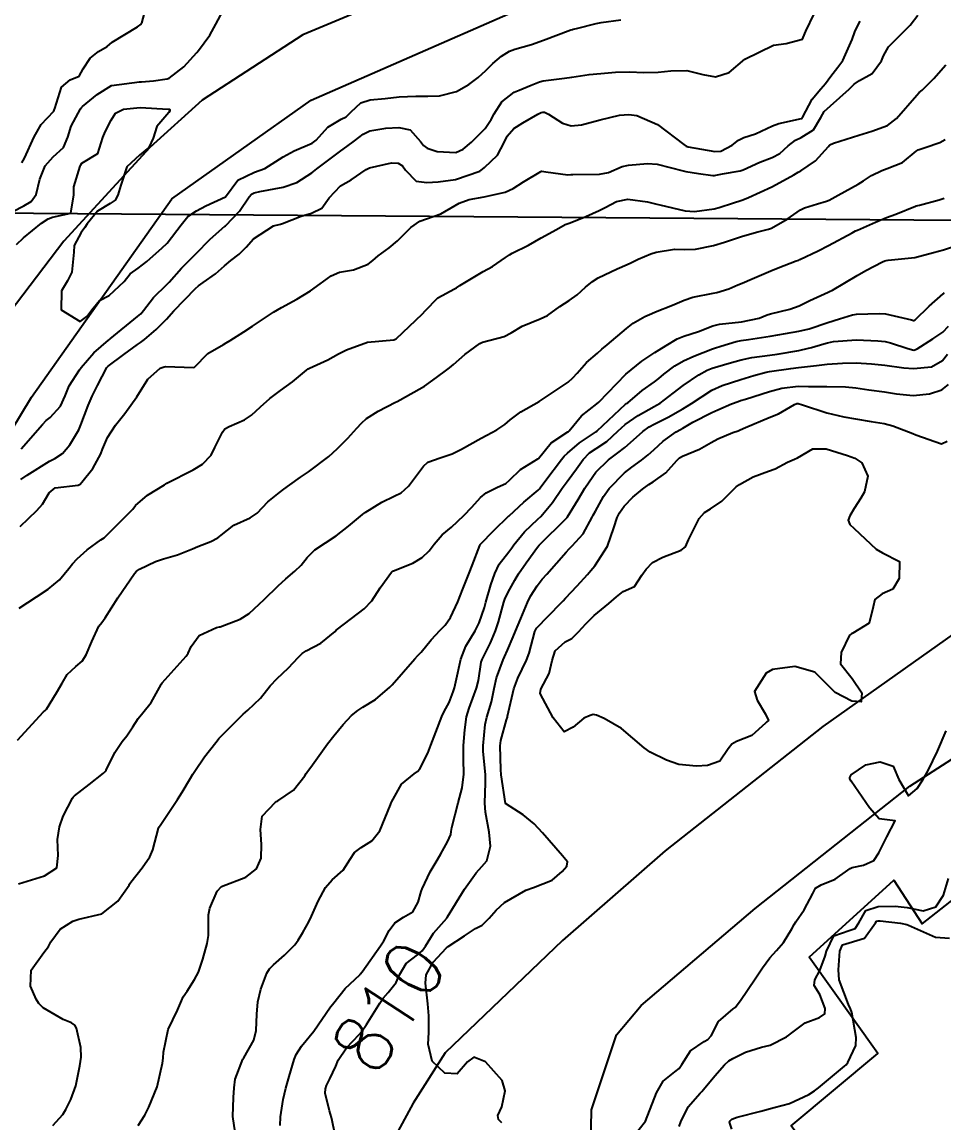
# Model space of a CAD drawing. Header units: metres. Extents: x 307586 to 320046, y 7427249 to 7434250.
# Drawn here: x 319304.8 to 319369, y 7428799.5 to 7428876.1 of the extents above; entities that cross this region are included whole.
import ezdxf
from ezdxf.enums import TextEntityAlignment as Align

# ---------------------------------------------------------------- set-up
doc = ezdxf.new("R2010")
doc.units = ezdxf.units.M
doc.header["$MEASUREMENT"] = 0
doc.linetypes.add('CONTINUO', pattern=[0])
for name, color, linetype in [('Cotas', 45, 'Continuous'), ('Curvas de Nivel 1m', 11, 'Continuous'), ('Curvas de Nivel 5m', 15, 'Continuous'), ('Edificações', 30, 'Continuous'), ('TEXTO', 45, 'Continuous'), ('Vias Primárias', 230, 'Continuous'), ('Vias Secundárias', 230, 'Continuous')]:
    doc.layers.add(name, color=color, linetype=linetype)
doc.styles.add('Style-STANDARD', font='STANDARD.shx')

msp = doc.modelspace()

# ---------------------------------------------------------------- linework, layer by layer
at = {"layer": 'Curvas de Nivel 1m', "flags": 128}
for points, elevation in [([(319304.197, 7428862.916), (319304.981, 7428863.332), (319305.478, 7428863.63), (319305.841, 7428864.117), (319306.078, 7428865.188), (319306.451, 7428866.108), (319307.019, 7428866.74), (319307.732, 7428867.387), (319308.039, 7428868.09), (319308.272, 7428868.86), (319308.925, 7428870.081), (319308.983, 7428870.162), (319309.064, 7428870.233), (319310.065, 7428871.078), (319311.079, 7428871.691), (319313.008, 7428871.957), (319313.082, 7428871.957), (319313.153, 7428871.959), (319313.982, 7428872.021), (319314.944, 7428872.153), (319315.086, 7428872.207), (319316.096, 7428872.997), (319316.999, 7428873.982), (319317.114, 7428874.125), (319317.905, 7428875.193), (319318.331, 7428875.968), (319319.148, 7428877.476)], 798), ([(319304.841, 7428866.306), (319305.018, 7428866.639), (319305.684, 7428868.12), (319306.178, 7428868.981), (319307.06, 7428869.902), (319307.113, 7428870.048), (319307.121, 7428870.099), (319307.593, 7428871.58), (319308.187, 7428872.089), (319308.833, 7428872.337), (319309.094, 7428872.851), (319309.589, 7428873.591), (319310.17, 7428874.069), (319310.76, 7428874.421), (319311.119, 7428874.714), (319312.881, 7428875.784), (319313.132, 7428875.975), (319313.162, 7428876.001), (319313.177, 7428876.03), (319313.591, 7428877.583)], 797), ([(319304.458, 7428860.625), (319304.953, 7428861.093), (319306.203, 7428862.111), (319306.654, 7428862.418), (319306.969, 7428862.53), (319308.241, 7428862.82), (319308.454, 7428864.085), (319308.451, 7428864.633), (319308.887, 7428866.081), (319308.926, 7428866.169), (319309.015, 7428866.297), (319310.124, 7428866.967), (319310.475, 7428868.066), (319310.633, 7428868.47), (319311.051, 7428869.279), (319311.343, 7428869.771), (319311.914, 7428870.047), (319313.064, 7428870.173), (319315.022, 7428870.052), (319315.063, 7428870.054), (319315.105, 7428870.051), (319315.137, 7428870.009), (319315.136, 7428869.934), (319315.06, 7428869.824), (319314.216, 7428868.848), (319313.96, 7428868.021), (319313.664, 7428867.386), (319313.021, 7428866.838), (319312.148, 7428866.043), (319311.709, 7428864.758), (319311.513, 7428864.052), (319311.325, 7428863.717), (319310.984, 7428863.477), (319310.096, 7428862.949), (319309.377, 7428862.076), (319309.222, 7428861.815), (319308.957, 7428861.454), (319308.472, 7428860.56), (319308.456, 7428860.085), (319308.308, 7428858.7), (319308.006, 7428858.089), (319307.589, 7428857.41), (319307.566, 7428856.093), (319308.885, 7428855.267), (319309.355, 7428855.609), (319309.713, 7428856.072), (319310.226, 7428856.741), (319310.903, 7428857.082), (319311.949, 7428858.044), (319312.367, 7428858.593), (319312.927, 7428858.993), (319313.52, 7428859.438), (319314.183, 7428860.018), (319314.578, 7428860.382), (319314.95, 7428860.723), (319315.92, 7428861.996), (319316.376, 7428862.585), (319316.978, 7428862.964), (319317.642, 7428863.314), (319318.993, 7428863.943), (319319.847, 7428865.109), (319321.01, 7428865.67), (319321.736, 7428865.929), (319323.021, 7428866.727), (319323.77, 7428867.158), (319325.031, 7428867.682), (319325.299, 7428867.886), (319326.119, 7428868.802), (319327.055, 7428869.345), (319327.388, 7428869.527), (319327.752, 7428869.853), (319328.418, 7428870.498), (319329.071, 7428870.697), (319330.105, 7428870.797), (319331.074, 7428870.913), (319332.234, 7428870.962), (319333.075, 7428870.948), (319333.877, 7428870.98), (319335.078, 7428871.288), (319335.931, 7428871.757), (319336.578, 7428872.261), (319337.098, 7428872.751), (319337.603, 7428873.237), (319338.203, 7428873.729), (319338.754, 7428874.086), (319339.118, 7428874.218), (319340.284, 7428874.545), (319341.124, 7428874.842), (319343.024, 7428875.564), (319343.132, 7428875.598), (319343.192, 7428875.61), (319343.426, 7428875.667), (319344.784, 7428876.008), (319345.139, 7428876.085), (319346.497, 7428876.275)], 799), ([(319304.712, 7428841.011), (319305.883, 7428842.113), (319306.27, 7428842.566), (319306.742, 7428843.353), (319307.161, 7428843.681), (319308.75, 7428843.87), (319308.887, 7428843.943), (319309.006, 7428844.077), (319309.783, 7428845.049), (319310.326, 7428846.064), (319310.451, 7428846.389), (319310.784, 7428847.186), (319311.348, 7428848.052), (319311.993, 7428848.855), (319312.823, 7428850.03), (319313.597, 7428851.261), (319314.465, 7428852.014), (319314.745, 7428852.111), (319314.845, 7428852.131), (319316.759, 7428852.066), (319316.845, 7428852.099), (319317.779, 7428853.051), (319318.869, 7428853.673), (319319.053, 7428853.775), (319319.325, 7428853.955), (319320.269, 7428854.556), (319320.883, 7428854.937), (319322.336, 7428855.918), (319322.896, 7428856.249), (319323.97, 7428856.831), (319324.908, 7428857.406), (319325.594, 7428857.88), (319326.348, 7428858.442), (319326.925, 7428858.698), (319327.909, 7428858.87), (319328.934, 7428859.27), (319329.25, 7428859.525), (319329.614, 7428859.833), (319330.383, 7428860.391), (319330.953, 7428860.873), (319331.902, 7428861.806), (319332.513, 7428862.253), (319332.972, 7428862.419), (319333.989, 7428862.768), (319334.986, 7428863.34), (319335.253, 7428863.502), (319335.942, 7428863.756), (319336.995, 7428863.957), (319338.455, 7428864.269), (319339.001, 7428864.523), (319339.73, 7428864.989), (319340.94, 7428865.701), (319340.984, 7428865.729), (319341.013, 7428865.733), (319341.29, 7428865.696), (319342.817, 7428865.479), (319343.011, 7428865.496), (319343.169, 7428865.511), (319345.012, 7428865.526), (319345.629, 7428865.641), (319346.599, 7428866.047), (319347.021, 7428866.153), (319348.359, 7428866.27), (319349.022, 7428866.225), (319350.84, 7428865.758), (319351.015, 7428865.714), (319351.892, 7428865.567), (319352.898, 7428865.438), (319353.012, 7428865.439), (319353.101, 7428865.46), (319353.573, 7428865.544), (319354.789, 7428865.759), (319355.017, 7428865.832), (319356.176, 7428866.363), (319357.031, 7428866.691), (319357.559, 7428866.971), (319358.127, 7428867.489), (319358.638, 7428867.893), (319359.049, 7428868.074), (319359.909, 7428868.617), (319360.418, 7428869.466), (319360.649, 7428869.882), (319361.071, 7428870.288), (319362.388, 7428871.44), (319362.732, 7428871.791), (319363.092, 7428872.039), (319363.991, 7428872.529), (319364.618, 7428873.415), (319364.763, 7428873.767), (319365.123, 7428874.397), (319366.104, 7428875.395), (319366.623, 7428875.906), (319367.151, 7428876.603)], 802), ([(319304.754, 7428844.267), (319305.211, 7428844.577), (319306.767, 7428845.538), (319307.134, 7428845.731), (319307.661, 7428846.091), (319308.172, 7428846.693), (319308.789, 7428847.735), (319308.898, 7428847.973), (319308.941, 7428848.079), (319309.455, 7428849.431), (319309.721, 7428850.071), (319310.091, 7428850.807), (319310.744, 7428852.061), (319310.786, 7428852.118), (319310.845, 7428852.167), (319311.921, 7428852.98), (319312.868, 7428853.675), (319313.081, 7428853.817), (319313.358, 7428854.025), (319314.173, 7428854.724), (319314.887, 7428855.431), (319315.407, 7428856.002), (319316.909, 7428857.569), (319317.127, 7428857.761), (319317.458, 7428857.975), (319318.3, 7428858.588), (319318.931, 7428859.134), (319319.374, 7428859.518), (319319.946, 7428859.95), (319320.445, 7428860.448), (319320.954, 7428861.024), (319322.341, 7428861.919), (319322.826, 7428862.051), (319322.966, 7428862.091), (319324.273, 7428862.597), (319324.977, 7428862.821), (319325.703, 7428863.159), (319326.206, 7428863.872), (319327.001, 7428864.714), (319327.732, 7428865.126), (319328.781, 7428865.842), (319328.927, 7428865.928), (319329.014, 7428865.96), (319330.536, 7428866.307), (319331.018, 7428866.289), (319331.305, 7428866.103), (319331.53, 7428865.812), (319332.252, 7428865.048), (319333.004, 7428864.946), (319333.789, 7428864.999), (319335.007, 7428865.148), (319336.68, 7428865.745), (319336.882, 7428865.875), (319337.016, 7428865.978), (319337.913, 7428866.848), (319338.387, 7428867.727), (319338.598, 7428868.174), (319339.053, 7428868.711), (319339.676, 7428869.095), (319340.722, 7428869.703), (319340.955, 7428869.81), (319341.064, 7428869.84), (319341.2, 7428869.834), (319341.476, 7428869.694), (319342.446, 7428869.068), (319343.055, 7428868.888), (319343.764, 7428868.955), (319345.06, 7428869.318), (319346.407, 7428869.63), (319347.064, 7428869.681), (319347.609, 7428869.615), (319349.057, 7428868.992), (319350.873, 7428867.582), (319351.041, 7428867.476), (319351.184, 7428867.434), (319353.036, 7428867.1), (319353.447, 7428867.136), (319354.237, 7428867.538), (319354.69, 7428867.89), (319355.048, 7428868.074), (319355.855, 7428868.322), (319357.057, 7428868.879), (319357.497, 7428869.057), (319359.062, 7428869.404), (319359.111, 7428869.431), (319359.142, 7428869.479), (319359.803, 7428870.745), (319360.406, 7428871.467), (319360.727, 7428871.825), (319361.096, 7428872.35), (319361.585, 7428872.973), (319361.929, 7428873.448), (319362.599, 7428874.909), (319362.778, 7428875.435), (319362.887, 7428875.683), (319363.144, 7428876.185)], 801), ([(319304.645, 7428835.314), (319305.849, 7428836.112), (319306.658, 7428836.628), (319307.457, 7428837.3), (319308.105, 7428838.086), (319308.359, 7428838.402), (319308.683, 7428838.749), (319309.38, 7428839.386), (319310.34, 7428840.064), (319310.552, 7428840.214), (319310.706, 7428840.352), (319312.399, 7428842.035), (319312.546, 7428842.213), (319312.729, 7428842.452), (319313.58, 7428843.182), (319314.751, 7428843.899), (319314.819, 7428843.941), (319314.919, 7428844.008), (319316.762, 7428844.935), (319317.407, 7428845.333), (319317.992, 7428845.968), (319318.254, 7428846.489), (319318.789, 7428847.578), (319318.96, 7428847.79), (319319.254, 7428847.955), (319320.321, 7428848.424), (319320.805, 7428848.758), (319321.425, 7428849.319), (319322.091, 7428849.921), (319322.828, 7428850.468), (319323.671, 7428851.065), (319324.643, 7428851.892), (319324.756, 7428851.979), (319324.845, 7428852.025), (319326.121, 7428852.604), (319326.86, 7428853.023), (319327.419, 7428853.3), (319328.873, 7428853.84), (319330.701, 7428853.995), (319330.875, 7428854.073), (319332.703, 7428855.793), (319332.895, 7428856.02), (319333.761, 7428856.925), (319334.92, 7428857.554), (319335.067, 7428857.622), (319335.295, 7428857.764), (319336.933, 7428858.74), (319337.576, 7428859.095), (319338.485, 7428859.725), (319338.75, 7428859.917), (319338.946, 7428860.018), (319340.069, 7428860.592), (319340.957, 7428861.085), (319342.013, 7428861.684), (319342.633, 7428862.01), (319342.97, 7428862.145), (319344.06, 7428862.576), (319344.983, 7428862.985), (319345.419, 7428863.211), (319346.196, 7428863.632), (319346.994, 7428863.777), (319348.353, 7428863.606), (319348.991, 7428863.441), (319349.206, 7428863.382), (319350.984, 7428862.964), (319351.625, 7428862.929), (319352.986, 7428863.11), (319353.33, 7428863.204), (319354.338, 7428863.537), (319354.841, 7428863.685), (319354.995, 7428863.741), (319355.383, 7428863.91), (319357.004, 7428864.643), (319357.561, 7428864.941), (319358.54, 7428865.485), (319358.839, 7428865.659), (319359.017, 7428865.764), (319360.037, 7428866.461), (319360.946, 7428867.461), (319360.991, 7428867.513), (319361.044, 7428867.57), (319361.282, 7428867.694), (319363.051, 7428868.246), (319363.967, 7428868.508), (319365.058, 7428868.918), (319365.669, 7428869.401), (319367.079, 7428871.017), (319367.257, 7428871.202), (319367.456, 7428871.376), (319368.278, 7428872.186), (319369.11, 7428873.137)], 803), ([(319304.533, 7428826.13), (319306.341, 7428828.103), (319306.458, 7428828.197), (319306.556, 7428828.297), (319307.249, 7428829.417), (319307.632, 7428830.09), (319307.976, 7428830.699), (319308.595, 7428831.246), (319309.036, 7428831.639), (319309.306, 7428832.073), (319309.692, 7428832.994), (319310.199, 7428834.064), (319310.388, 7428834.31), (319310.639, 7428834.645), (319311.512, 7428836.047), (319312.67, 7428837.735), (319312.808, 7428837.892), (319313.022, 7428838.027), (319314.139, 7428838.558), (319314.684, 7428838.761), (319315.657, 7428839.027), (319316.695, 7428839.439), (319317.068, 7428839.605), (319317.976, 7428839.967), (319318.459, 7428840.209), (319318.707, 7428840.404), (319319.581, 7428841.084), (319320.72, 7428841.607), (319321.21, 7428841.933), (319321.947, 7428842.709), (319322.745, 7428843.371), (319323.056, 7428843.599), (319323.468, 7428843.903), (319324.217, 7428844.436), (319324.762, 7428844.817), (319326.186, 7428845.869), (319326.778, 7428846.4), (319327.498, 7428847.141), (319328.144, 7428847.846), (319328.452, 7428848.19), (319328.803, 7428848.507), (319329.608, 7428849.035), (319330.82, 7428849.644), (319330.937, 7428849.703), (319331.157, 7428849.815), (319332.833, 7428850.769), (319333.427, 7428851.194), (319334.215, 7428851.776), (319334.574, 7428852.046), (319334.851, 7428852.283), (319335.655, 7428852.964), (319336.681, 7428853.743), (319336.874, 7428853.828), (319338.375, 7428854.228), (319338.881, 7428854.492), (319339.646, 7428854.951), (319340.89, 7428855.445), (319341.387, 7428855.693), (319342.265, 7428856.317), (319342.909, 7428856.735), (319343.451, 7428857.129), (319344.052, 7428857.659), (319344.529, 7428858.052), (319344.929, 7428858.3), (319346.248, 7428858.943), (319346.939, 7428859.246), (319347.194, 7428859.364), (319347.715, 7428859.612), (319348.579, 7428859.972), (319348.948, 7428860.097), (319350.238, 7428860.299), (319350.95, 7428860.284), (319351.696, 7428860.315), (319352.953, 7428860.564), (319353.711, 7428860.786), (319354.96, 7428861.217), (319356.03, 7428861.514), (319356.771, 7428861.698), (319356.967, 7428861.77), (319358.071, 7428862.394), (319358.986, 7428863.036), (319359.275, 7428863.19), (319360.188, 7428863.468), (319360.812, 7428863.645), (319360.996, 7428863.72), (319361.62, 7428864.071), (319363.007, 7428864.833), (319363.379, 7428865.057), (319363.935, 7428865.421), (319364.643, 7428865.789), (319365.02, 7428865.912), (319366.08, 7428866.341), (319367.039, 7428867.122), (319367.191, 7428867.229), (319367.663, 7428867.374), (319368.681, 7428867.729), (319369.049, 7428867.933)], 804), ([(319307.001, 7428799.302), (319307.679, 7428800.085), (319307.891, 7428800.419), (319308.233, 7428801.115), (319308.596, 7428802.075), (319308.878, 7428803.456), (319308.955, 7428804.07), (319308.944, 7428804.735), (319308.63, 7428806.075), (319308.516, 7428806.297), (319308.297, 7428806.449), (319307.698, 7428806.687), (319306.307, 7428807.505), (319306.015, 7428807.81), (319305.832, 7428808.107), (319305.441, 7428808.999), (319305.472, 7428810.113), (319306.355, 7428811.342), (319306.687, 7428811.769), (319306.845, 7428812.095), (319307.492, 7428812.973), (319308.385, 7428813.541), (319308.792, 7428813.669), (319310.393, 7428814.05), (319311.522, 7428814.918), (319312.289, 7428816.031), (319312.329, 7428816.115), (319312.415, 7428816.25), (319313.203, 7428817.245), (319313.744, 7428818.017), (319313.949, 7428818.507), (319314.333, 7428820.011), (319314.386, 7428820.089), (319314.465, 7428820.185), (319315.667, 7428821.992), (319315.977, 7428822.501), (319316.504, 7428823.357), (319316.737, 7428823.751), (319316.868, 7428823.976), (319317.533, 7428824.96), (319318.319, 7428825.962), (319318.409, 7428826.086), (319318.536, 7428826.242), (319320.238, 7428827.935), (319320.399, 7428828.088), (319320.557, 7428828.216), (319321.441, 7428829.051), (319322.108, 7428829.915), (319322.588, 7428830.429), (319323.36, 7428831.138), (319324.079, 7428831.895), (319324.331, 7428832.169), (319324.61, 7428832.356), (319325.623, 7428832.869), (319326.631, 7428833.702), (319326.707, 7428833.784), (319326.792, 7428833.858), (319328.647, 7428835.279), (319329.168, 7428835.835), (319329.769, 7428836.722), (319330.557, 7428837.821), (319330.613, 7428837.882), (319330.674, 7428837.919), (319332.022, 7428838.46), (319332.689, 7428838.85), (319333.167, 7428839.314), (319333.514, 7428839.782), (319334.068, 7428840.418), (319334.715, 7428840.946), (319335.58, 7428841.757), (319336.124, 7428842.358), (319336.742, 7428843.031), (319337.136, 7428843.347), (319337.915, 7428843.728), (319338.49, 7428843.988), (319338.758, 7428844.218), (319339.517, 7428844.961), (319340.719, 7428845.701), (319340.753, 7428845.72), (319340.774, 7428845.743), (319341.645, 7428846.832), (319342.802, 7428847.594), (319342.85, 7428847.622), (319342.895, 7428847.669), (319343.771, 7428848.703), (319344.822, 7428849.537), (319344.96, 7428849.648), (319346.843, 7428851.599), (319347.956, 7428852.51), (319348.866, 7428853.117), (319349.169, 7428853.297), (319349.651, 7428853.592), (319350.41, 7428854.052), (319350.88, 7428854.247), (319351.901, 7428854.583), (319352.887, 7428854.976), (319353.35, 7428855.084), (319354.89, 7428855.258), (319356.121, 7428855.512), (319356.675, 7428855.725), (319356.898, 7428855.809), (319358.257, 7428856.132), (319358.906, 7428856.363), (319359.649, 7428856.736), (319360.921, 7428857.323), (319361.018, 7428857.362), (319361.223, 7428857.455), (319362.933, 7428858.472), (319363.55, 7428858.811), (319364.688, 7428859.413), (319364.86, 7428859.494), (319364.944, 7428859.521), (319365.083, 7428859.547), (319366.946, 7428859.725), (319368.249, 7428860.068), (319368.952, 7428860.269), (319369.77, 7428860.536)], 806), ([(319312.921, 7428799.315), (319313.396, 7428800.018), (319313.669, 7428800.576), (319314.243, 7428802.01), (319314.618, 7428803.654), (319314.665, 7428804.004), (319314.69, 7428804.417), (319315.011, 7428805.999), (319315.65, 7428807.334), (319315.95, 7428807.985), (319316.046, 7428808.255), (319316.323, 7428808.662), (319316.849, 7428809.461), (319317.114, 7428809.972), (319317.434, 7428810.888), (319317.734, 7428811.966), (319317.806, 7428812.531), (319317.827, 7428813.966), (319317.92, 7428814.443), (319318.41, 7428815.63), (319318.726, 7428815.955), (319320.419, 7428816.586), (319321.165, 7428817.184), (319321.47, 7428817.92), (319321.501, 7428818.866), (319321.429, 7428819.92), (319321.553, 7428820.838), (319322.482, 7428821.811), (319322.539, 7428821.853), (319322.629, 7428821.909), (319323.737, 7428822.655), (319324.509, 7428823.642), (319324.601, 7428823.799), (319324.658, 7428823.888), (319325.058, 7428824.422), (319326.091, 7428825.867), (319326.539, 7428826.421), (319327.174, 7428827.226), (319327.757, 7428827.848), (319328.198, 7428828.204), (319328.562, 7428828.425), (319329.437, 7428828.96), (319330.424, 7428829.812), (319330.585, 7428829.98), (319332.171, 7428831.794), (319332.386, 7428832.013), (319332.61, 7428832.262), (319333.302, 7428833.104), (319333.939, 7428833.777), (319334.283, 7428834.127), (319334.642, 7428834.667), (319335.154, 7428835.762), (319335.492, 7428836.588), (319335.943, 7428837.751), (319336.154, 7428838.275), (319336.702, 7428839.684), (319336.719, 7428839.723), (319336.725, 7428839.74), (319337.687, 7428840.757), (319338.688, 7428841.72), (319338.709, 7428841.735), (319338.723, 7428841.751), (319339.759, 7428842.688), (319340.75, 7428843.525), (319340.835, 7428843.615), (319340.898, 7428843.698), (319341.291, 7428844.225), (319342.361, 7428845.676), (319342.555, 7428845.895), (319342.779, 7428846.103), (319343.632, 7428846.82), (319344.802, 7428847.603), (319344.831, 7428847.621), (319344.861, 7428847.649), (319346.822, 7428849.507), (319346.888, 7428849.554), (319346.976, 7428849.618), (319347.981, 7428850.459), (319348.838, 7428851.078), (319349.14, 7428851.297), (319349.492, 7428851.594), (319350.252, 7428852.186), (319350.857, 7428852.541), (319351.565, 7428852.867), (319352.87, 7428853.358), (319353.016, 7428853.403), (319353.453, 7428853.544), (319354.528, 7428853.882), (319354.877, 7428853.954), (319355.382, 7428854.026), (319356.88, 7428854.247), (319357.944, 7428854.427), (319358.884, 7428854.59), (319359.589, 7428854.77), (319360.89, 7428855.2), (319361.719, 7428855.448), (319362.606, 7428855.726), (319362.898, 7428855.782), (319364.477, 7428855.836), (319364.899, 7428855.811), (319366.711, 7428855.383), (319366.86, 7428855.348), (319366.893, 7428855.344), (319366.919, 7428855.353), (319366.96, 7428855.379), (319367.95, 7428856.327), (319368.92, 7428857.186), (319368.997, 7428857.284)], 807), ([(319319.75, 7428798.386), (319319.515, 7428799.941), (319319.556, 7428801.26), (319319.602, 7428801.94), (319319.665, 7428802.525), (319320.213, 7428803.931), (319320.274, 7428804.026), (319320.972, 7428805.237), (319321.129, 7428805.922), (319321.173, 7428807.052), (319321.252, 7428807.921), (319321.448, 7428808.797), (319321.864, 7428809.915), (319322.055, 7428810.204), (319322.349, 7428810.489), (319323.096, 7428811.162), (319323.813, 7428811.895), (319324.048, 7428812.213), (319324.376, 7428812.743), (319324.796, 7428813.475), (319324.989, 7428813.881), (319325.448, 7428814.919), (319325.954, 7428815.867), (319326.418, 7428816.403), (319327.189, 7428817.089), (319327.682, 7428817.848), (319327.972, 7428818.313), (319328.445, 7428818.663), (319329.167, 7428819.115), (319329.741, 7428819.821), (319330.481, 7428821.619), (319330.527, 7428821.765), (319330.544, 7428821.809), (319331.248, 7428823.056), (319332.124, 7428823.794), (319332.356, 7428823.95), (319332.516, 7428824.127), (319333.085, 7428825.227), (319333.283, 7428825.783), (319333.629, 7428826.692), (319334.046, 7428827.775), (319334.218, 7428828.114), (319334.568, 7428828.754), (319334.845, 7428829.5), (319334.921, 7428829.765), (319335.023, 7428830.2), (319335.366, 7428831.759), (319335.709, 7428832.661), (319336.355, 7428833.744), (319336.638, 7428834.297), (319337.016, 7428835.37), (319337.119, 7428835.735), (319337.459, 7428836.938), (319337.724, 7428837.73), (319338.03, 7428838.386), (319338.698, 7428839.242), (319338.912, 7428839.507), (319339.064, 7428839.716), (319339.794, 7428840.627), (319340.721, 7428841.507), (319340.925, 7428841.697), (319341.747, 7428842.676), (319342.425, 7428843.675), (319342.758, 7428844.142), (319343.413, 7428845.017), (319343.872, 7428845.659), (319344.312, 7428846.123), (319344.785, 7428846.434), (319345.52, 7428846.911), (319346.292, 7428847.628), (319346.808, 7428848.109), (319347.697, 7428848.728), (319348.821, 7428849.361), (319348.976, 7428849.444), (319349.226, 7428849.596), (319350.131, 7428850.286), (319350.835, 7428850.818), (319351.923, 7428851.564), (319352.513, 7428851.89), (319352.85, 7428852.022), (319354.033, 7428852.36), (319354.859, 7428852.607), (319355.608, 7428852.772), (319356.864, 7428852.929), (319357.365, 7428852.995), (319358.87, 7428853.258), (319359.054, 7428853.294), (319359.764, 7428853.471), (319360.629, 7428853.709), (319360.876, 7428853.781), (319361.294, 7428853.871), (319362.879, 7428853.99), (319364.378, 7428853.915), (319364.877, 7428853.867), (319365.259, 7428853.787), (319366.468, 7428853.386), (319366.872, 7428853.286), (319366.959, 7428853.291), (319367.115, 7428853.378), (319368.192, 7428854.055), (319368.884, 7428854.518), (319369.293, 7428854.952)], 808), ([(319322.801, 7428799.317), (319322.814, 7428799.904), (319323.019, 7428801.118), (319323.197, 7428801.9), (319323.439, 7428802.715), (319323.784, 7428803.895), (319323.913, 7428804.257), (319324.282, 7428804.819), (319325.136, 7428805.877), (319326.31, 7428807.558), (319326.437, 7428807.733), (319326.526, 7428807.858), (319327.329, 7428808.849), (319328.342, 7428809.793), (319328.361, 7428809.822), (319328.377, 7428809.839), (319328.503, 7428809.997), (319329.792, 7428811.819), (319330.02, 7428812.164), (319330.379, 7428812.884), (319330.767, 7428813.426), (319331.373, 7428813.8), (319332.022, 7428814.169), (319332.404, 7428814.86), (319332.603, 7428815.596), (319332.668, 7428815.787), (319333.235, 7428816.972), (319333.721, 7428817.777), (319333.989, 7428818.225), (319334.452, 7428819.055), (319334.663, 7428819.564), (319334.697, 7428819.766), (319334.74, 7428820.04), (319335.192, 7428821.759), (319335.451, 7428822.804), (319335.58, 7428823.754), (319335.564, 7428824.795), (319335.555, 7428825.755), (319335.636, 7428826.846), (319335.771, 7428827.752), (319335.945, 7428828.366), (319336.458, 7428829.742), (319336.588, 7428830.281), (319336.787, 7428831.552), (319336.845, 7428831.738), (319337.441, 7428832.912), (319337.781, 7428833.729), (319337.993, 7428834.373), (319338.364, 7428835.723), (319338.435, 7428835.943), (319338.664, 7428836.441), (319339.115, 7428837.277), (319339.383, 7428837.713), (319339.918, 7428838.481), (319340.702, 7428839.562), (319340.818, 7428839.698), (319342.722, 7428841.576), (319342.767, 7428841.625), (319342.797, 7428841.669), (319343.528, 7428842.875), (319343.999, 7428843.658), (319344.295, 7428844.117), (319344.764, 7428844.789), (319345.633, 7428845.637), (319346.289, 7428846.119), (319346.786, 7428846.506), (319347.38, 7428847.028), (319348.025, 7428847.608), (319348.468, 7428847.942), (319348.808, 7428848.129), (319349.793, 7428848.611), (319350.819, 7428849.181), (319351.417, 7428849.571), (319352.832, 7428850.495), (319353.554, 7428850.825), (319354.84, 7428851.231), (319355.758, 7428851.516), (319356.597, 7428851.753), (319356.847, 7428851.798), (319358.333, 7428852.003), (319358.852, 7428852.066), (319360.107, 7428852.215), (319360.856, 7428852.302), (319361.924, 7428852.377), (319362.857, 7428852.397), (319363.942, 7428852.334), (319364.855, 7428852.231), (319366.188, 7428852.055), (319366.852, 7428851.993), (319368.098, 7428852.124), (319368.861, 7428852.547), (319369.219, 7428853.005)], 809), ([(319338.219, 7428799.483), (319337.983, 7428799.722), (319337.934, 7428800.015), (319338.232, 7428800.614), (319338.454, 7428801.717), (319338.254, 7428802.437), (319337.093, 7428803.732), (319336.276, 7428804.075), (319335.836, 7428803.747), (319335.116, 7428802.902), (319334.261, 7428802.954), (319333.383, 7428803.779), (319333.09, 7428804.977), (319333.14, 7428805.782), (319333.138, 7428806.948), (319333.063, 7428807.783), (319332.914, 7428809.205), (319332.965, 7428809.784), (319333.443, 7428810.688), (319334.362, 7428811.667), (319334.488, 7428811.768), (319335.614, 7428812.512), (319336.382, 7428813.016), (319336.859, 7428813.262), (319337.336, 7428813.731), (319337.818, 7428814.306), (319338.404, 7428814.837), (319339.881, 7428815.698), (319340.415, 7428815.877), (319341.716, 7428816.381), (319342.426, 7428816.98), (319342.748, 7428817.348), (319342.782, 7428817.667), (319342.439, 7428818.077), (319341.047, 7428819.684), (319340.469, 7428820.31), (319339.708, 7428820.934), (319338.483, 7428821.72), (319338.179, 7428823.723), (319338.146, 7428824.094), (319338.101, 7428825.724), (319338.145, 7428826.116), (319338.551, 7428827.536), (319338.608, 7428827.719), (319338.625, 7428827.79), (319339.048, 7428829.713), (319339.328, 7428830.447), (319339.947, 7428831.7), (319340.124, 7428832.183), (319340.519, 7428833.692), (319340.635, 7428833.926), (319342.335, 7428835.675), (319342.494, 7428835.834), (319342.658, 7428836.016), (319343.453, 7428836.88), (319344.169, 7428837.655), (319344.411, 7428837.927), (319344.689, 7428838.261), (319345.565, 7428839.637), (319346.004, 7428840.918), (319346.254, 7428841.627), (319346.41, 7428841.943), (319346.735, 7428842.42), (319347.326, 7428843.032), (319347.996, 7428843.608), (319348.441, 7428843.918), (319348.758, 7428844.11), (319349.621, 7428844.735), (319350.383, 7428845.584), (319350.576, 7428845.782), (319350.778, 7428845.901), (319351.968, 7428846.379), (319352.793, 7428846.857), (319353.236, 7428847.105), (319354.278, 7428847.535), (319354.667, 7428847.668), (319354.805, 7428847.721), (319355.18, 7428847.898), (319356.814, 7428848.595), (319357.463, 7428848.847), (319358.584, 7428849.482), (319358.751, 7428849.554), (319358.824, 7428849.558), (319359.143, 7428849.477), (319360.818, 7428848.924), (319362.014, 7428848.641), (319362.814, 7428848.5), (319363.92, 7428848.31), (319364.81, 7428848.159), (319365.407, 7428848), (319366.804, 7428847.468), (319367.013, 7428847.378), (319368.794, 7428846.761), (319369.205, 7428846.947)], 811), ([(319347.323, 7428798.497), (319348.223, 7428799.6), (319348.988, 7428801.589), (319349.447, 7428802.39), (319350.265, 7428803.044), (319350.56, 7428803.276), (319350.749, 7428803.565), (319351.336, 7428804.506), (319352.289, 7428805.161), (319352.538, 7428805.3), (319352.779, 7428805.545), (319353.294, 7428806.554), (319354.321, 7428807.429), (319354.38, 7428807.471), (319354.443, 7428807.528), (319354.814, 7428808.009), (319355.842, 7428809.508), (319356.351, 7428810.271), (319356.873, 7428810.979), (319357.334, 7428811.49), (319357.806, 7428812.051), (319358.386, 7428812.994), (319358.561, 7428813.307), (319358.666, 7428813.476), (319359.258, 7428814.324), (319359.853, 7428815.458), (319360.049, 7428815.825), (319360.422, 7428816.065), (319361.411, 7428816.458), (319362.439, 7428817.195), (319362.596, 7428817.273), (319363.38, 7428817.421), (319364.105, 7428817.754), (319364.452, 7428818.283), (319364.996, 7428819.402), (319365.585, 7428820.505), (319364.475, 7428820.657), (319363.804, 7428821.417), (319362.51, 7428823.266), (319362.425, 7428823.431), (319362.42, 7428823.525), (319362.516, 7428823.726), (319363.528, 7428824.415), (319364.525, 7428824.621), (319365.44, 7428824.314), (319365.835, 7428823.39), (319366.496, 7428822.243), (319367.103, 7428822.775), (319367.51, 7428823.37), (319367.868, 7428824.018), (319368.533, 7428825.36), (319369.137, 7428826.768)], 812), ([(319350.552, 7428799.234), (319350.665, 7428799.566), (319351.176, 7428800.618), (319352.012, 7428801.552), (319352.129, 7428801.667), (319352.247, 7428801.805), (319353.032, 7428802.772), (319353.714, 7428803.536), (319354.01, 7428803.798), (319354.277, 7428803.961), (319355.173, 7428804.408), (319356.286, 7428804.772), (319356.876, 7428804.905), (319358.021, 7428805.483), (319358.185, 7428805.591), (319358.296, 7428805.68), (319359.309, 7428806.464), (319360.313, 7428806.82), (319360.692, 7428807.072), (319360.711, 7428807.446), (319360.333, 7428808.419), (319359.937, 7428809.054), (319360.002, 7428809.455), (319360.349, 7428810.096), (319360.722, 7428811.083), (319360.797, 7428811.446), (319361.312, 7428812.507), (319362.385, 7428812.883), (319362.801, 7428813.012), (319363.063, 7428813.423), (319363.541, 7428814.279), (319364.404, 7428814.563), (319365.586, 7428814.574), (319366.404, 7428814.471), (319367.517, 7428814.253), (319368.405, 7428814.53), (319368.94, 7428815.352), (319369.287, 7428816.49)], 813), ([(319354.218, 7428799.053), (319354.062, 7428799.532), (319354.113, 7428799.643), (319354.225, 7428799.754), (319354.597, 7428799.895), (319356.231, 7428800.313), (319357.169, 7428800.555), (319358.237, 7428800.85), (319359.577, 7428801.46), (319359.979, 7428801.722), (319360.25, 7428801.933), (319361.079, 7428802.623), (319362.05, 7428803.432), (319362.163, 7428803.542), (319362.276, 7428803.696), (319362.833, 7428804.879), (319362.859, 7428805.424), (319362.576, 7428807.171), (319362.483, 7428807.428), (319362.326, 7428807.734), (319361.674, 7428809.437), (319361.64, 7428810.147), (319361.738, 7428811.436), (319361.927, 7428811.877), (319362.372, 7428812.029), (319363.446, 7428812.35), (319364.212, 7428813.412), (319364.281, 7428813.524), (319364.394, 7428813.562), (319364.543, 7428813.557), (319365.949, 7428813.387), (319366.392, 7428813.304), (319366.515, 7428813.255), (319368.379, 7428812.414), (319369.368, 7428812.355)], 814)]:
    msp.add_lwpolyline(points, dxfattribs=dict(at, elevation=elevation))
at = {"layer": 'Curvas de Nivel 1m', "elevation": 812, "flags": 128}
msp.add_lwpolyline([(319362.778, 7428845.75), (319363.254, 7428845.425), (319363.684, 7428844.5), (319363.457, 7428843.423), (319363.198, 7428842.974), (319362.735, 7428842.251), (319362.429, 7428841.733), (319362.305, 7428841.436), (319362.423, 7428841.138), (319362.717, 7428840.851), (319364.255, 7428839.414), (319364.701, 7428839.177), (319365.876, 7428838.574), (319365.859, 7428837.392), (319365.428, 7428836.642), (319364.666, 7428836.307), (319364.158, 7428835.917), (319364.041, 7428835.416), (319363.782, 7428834.278), (319362.634, 7428833.566), (319362.534, 7428833.531), (319362.414, 7428833.432), (319361.821, 7428832.232), (319361.771, 7428831.438), (319362.593, 7428830.412), (319363.256, 7428829.423), (319363.207, 7428828.794), (319362.577, 7428828.841), (319361.398, 7428829.442), (319360.591, 7428830.257), (319359.999, 7428830.861), (319358.601, 7428831.266), (319357.037, 7428831.057), (319356.596, 7428830.787), (319355.802, 7428829.512), (319355.974, 7428828.906), (319356.567, 7428827.945), (319356.761, 7428827.498), (319356.659, 7428827.401), (319356.56, 7428827.321), (319355.608, 7428826.453), (319354.54, 7428826.027), (319354.21, 7428825.861), (319353.965, 7428825.536), (319353.388, 7428824.678), (319352.521, 7428824.369), (319351.762, 7428824.316), (319350.522, 7428824.44), (319349.67, 7428824.728), (319348.53, 7428825.295), (319348.13, 7428825.604), (319346.553, 7428826.931), (319345.345, 7428827.638), (319344.796, 7428827.877), (319344.565, 7428827.905), (319344.363, 7428827.854), (319343.929, 7428827.656), (319343.187, 7428827.03), (319342.549, 7428826.709), (319341.8, 7428827.678), (319340.879, 7428829.388), (319340.939, 7428829.686), (319341.512, 7428830.763), (319341.728, 7428831.679), (319341.939, 7428832.351), (319342.622, 7428832.974), (319343.083, 7428833.208), (319343.546, 7428833.661), (319344.06, 7428834.234), (319344.645, 7428834.816), (319345.657, 7428835.635), (319346.187, 7428836.1), (319346.666, 7428836.481), (319347.46, 7428836.823), (319347.967, 7428837.607), (319348.25, 7428838.041), (319348.692, 7428838.497), (319349.424, 7428838.864), (319350.701, 7428839.344), (319351.003, 7428839.576), (319351.199, 7428840.064), (319351.95, 7428841.562), (319352.317, 7428841.969), (319352.733, 7428842.222), (319353.515, 7428842.769), (319354.284, 7428843.535), (319354.527, 7428843.761), (319354.757, 7428843.924), (319355.709, 7428844.462), (319356.766, 7428844.858), (319357.24, 7428845.023), (319358.095, 7428845.487), (319358.581, 7428845.677), (319358.778, 7428845.787), (319359.858, 7428846.399), (319360.787, 7428846.41), (319362.271, 7428845.947)], close=True, dxfattribs=at)
at = {"layer": 'Curvas de Nivel 5m', "flags": 128}
for points, elevation in [([(319304.776, 7428846.41), (319306.28, 7428848.108), (319306.533, 7428848.368), (319306.8, 7428848.591), (319307.527, 7428849.378), (319307.855, 7428850.09), (319308.13, 7428850.787), (319308.841, 7428851.901), (319308.913, 7428852.008), (319308.958, 7428852.079), (319309.848, 7428853.08), (319310.872, 7428853.97), (319310.923, 7428854.009), (319310.983, 7428854.058), (319312.889, 7428855.617), (319313.11, 7428855.808), (319313.296, 7428856.026), (319313.991, 7428856.93), (319314.911, 7428857.847), (319315.071, 7428858.008), (319315.945, 7428858.977), (319316.943, 7428859.98), (319317.927, 7428860.997), (319318.962, 7428861.909), (319318.99, 7428861.933), (319319.016, 7428861.959), (319319.967, 7428862.961), (319320.646, 7428863.943), (319320.802, 7428864.135), (319320.996, 7428864.234), (319321.388, 7428864.326), (319323, 7428864.628), (319323.956, 7428864.947), (319325.01, 7428865.613), (319325.352, 7428865.885), (319327.026, 7428867.159), (319327.444, 7428867.441), (319327.984, 7428867.85), (319328.575, 7428868.31), (319329.043, 7428868.534), (319330.147, 7428868.729), (319331.047, 7428868.782), (319331.837, 7428868.601), (319332.571, 7428867.797), (319332.776, 7428867.531), (319333.036, 7428867.336), (319333.718, 7428867.097), (319335.032, 7428867.027), (319335.522, 7428867.276), (319336.102, 7428867.754), (319337.053, 7428868.707), (319337.468, 7428869.326), (319337.682, 7428869.734), (319338.232, 7428870.567), (319339.078, 7428871.228), (319339.419, 7428871.377), (319340.263, 7428871.708), (319340.831, 7428871.958), (319341.088, 7428872.028), (319342.571, 7428872.198), (319343.092, 7428872.276), (319344.301, 7428872.452), (319345.096, 7428872.528), (319346.118, 7428872.615), (319347.098, 7428872.641), (319348.099, 7428872.609), (319349.098, 7428872.616), (319349.974, 7428872.717), (319351.1, 7428872.736), (319352.198, 7428872.462), (319353.094, 7428872.292), (319354.044, 7428872.596), (319355.113, 7428873.53), (319357.123, 7428874.503), (319358, 7428874.615), (319359.127, 7428874.921), (319359.305, 7428875.305), (319359.368, 7428875.478), (319359.948, 7428876.675)], 800), ([(319304.603, 7428816.127), (319306.419, 7428816.677), (319307.271, 7428817.245), (319307.365, 7428818.091), (319307.322, 7428819.22), (319307.454, 7428820.09), (319307.708, 7428820.85), (319308.351, 7428822.081), (319308.404, 7428822.16), (319308.486, 7428822.253), (319309.509, 7428823.053), (319310.509, 7428823.821), (319310.622, 7428823.938), (319310.689, 7428824.048), (319311.293, 7428825.274), (319311.81, 7428826.037), (319312.129, 7428826.442), (319312.543, 7428827.061), (319312.933, 7428827.642), (319313.253, 7428828.023), (319313.828, 7428828.753), (319314.518, 7428830.011), (319314.538, 7428830.056), (319314.584, 7428830.126), (319316.254, 7428831.985), (319316.402, 7428832.187), (319316.613, 7428832.654), (319317.177, 7428833.422), (319318.376, 7428833.963), (319318.585, 7428834.009), (319318.634, 7428834.022), (319320.031, 7428834.554), (319320.643, 7428834.949), (319321.7, 7428835.924), (319322.662, 7428836.864), (319323.204, 7428837.368), (319323.822, 7428837.899), (319324.253, 7428838.321), (319324.687, 7428838.835), (319325.211, 7428839.366), (319325.961, 7428839.871), (319326.708, 7428840.346), (319327.551, 7428841.015), (319328.532, 7428841.842), (319328.643, 7428841.922), (319328.725, 7428841.975), (319329.874, 7428842.69), (319330.742, 7428843.102), (319331.216, 7428843.343), (319331.729, 7428843.805), (319332.767, 7428845.204), (319333.081, 7428845.476), (319333.927, 7428845.778), (319334.567, 7428845.98), (319334.776, 7428846.068), (319335.415, 7428846.393), (319336.794, 7428847.147), (319337.175, 7428847.359), (319337.867, 7428847.729), (319338.429, 7428848.101), (319338.81, 7428848.415), (319339.554, 7428848.974), (319340.823, 7428849.7), (319342.837, 7428851.058), (319343.164, 7428851.342), (319343.456, 7428851.664), (319344.102, 7428852.41), (319344.864, 7428853.071), (319345.18, 7428853.333), (319345.555, 7428853.64), (319346.885, 7428854.779), (319347.353, 7428855.151), (319348.17, 7428855.607), (319348.661, 7428855.838), (319348.898, 7428855.935), (319350.093, 7428856.4), (319350.911, 7428856.766), (319351.51, 7428856.975), (319352.918, 7428857.233), (319353.184, 7428857.282), (319354.003, 7428857.539), (319354.645, 7428857.813), (319354.927, 7428857.936), (319355.64, 7428858.23), (319356.936, 7428858.788), (319357.439, 7428858.994), (319358.703, 7428859.482), (319358.875, 7428859.549), (319358.944, 7428859.575), (319360.218, 7428860.199), (319360.954, 7428860.56), (319362.584, 7428861.436), (319362.826, 7428861.571), (319362.966, 7428861.633), (319364.214, 7428862.178), (319364.979, 7428862.502), (319365.633, 7428862.75), (319366.992, 7428863.3), (319367.05, 7428863.322), (319367.279, 7428863.377), (319368.632, 7428863.728), (319368.998, 7428863.855)], 805), ([(319326.796, 7428797.854), (319326.411, 7428799.667), (319326.365, 7428799.859), (319326.228, 7428800.319), (319325.932, 7428801.557), (319325.947, 7428801.864), (319326.018, 7428802.091), (319326.253, 7428802.556), (319326.682, 7428803.441), (319326.848, 7428803.854), (319327.409, 7428804.722), (319328.291, 7428805.64), (319328.459, 7428805.838), (319328.799, 7428806.334), (319329.741, 7428807.819), (319329.97, 7428808.163), (319330.324, 7428808.562), (319330.873, 7428809.267), (319331.096, 7428809.802), (319331.569, 7428810.58), (319332.357, 7428811.177), (319332.684, 7428811.462), (319332.908, 7428811.785), (319333.461, 7428812.695), (319334.393, 7428813.75), (319334.449, 7428813.825), (319335.632, 7428815.752), (319336.424, 7428816.898), (319336.829, 7428817.336), (319337.177, 7428817.733), (319337.422, 7428818.757), (319337.339, 7428819.731), (319337.09, 7428821.121), (319337.028, 7428821.735), (319337.09, 7428823.148), (319337.083, 7428823.734), (319336.933, 7428825.332), (319336.925, 7428825.736), (319337.052, 7428827.231), (319337.17, 7428827.734), (319337.504, 7428828.796), (319337.687, 7428829.729), (319337.847, 7428830.471), (319338.319, 7428831.723), (319338.407, 7428831.921), (319338.613, 7428832.392), (319339.011, 7428833.331), (319339.166, 7428833.712), (319339.535, 7428834.604), (319339.999, 7428835.707), (319340.216, 7428836.148), (319340.671, 7428836.881), (319341.034, 7428837.338), (319341.352, 7428837.69), (319342.698, 7428839.213), (319342.912, 7428839.456), (319343.124, 7428839.666), (319343.878, 7428840.491), (319344.513, 7428841.652), (319344.585, 7428841.791), (319344.729, 7428842.057), (319345.303, 7428843.084), (319345.687, 7428843.636), (319346.764, 7428844.731), (319347.26, 7428845.123), (319347.94, 7428845.608), (319348.401, 7428845.981), (319348.784, 7428846.328), (319349.452, 7428846.934), (319350.35, 7428847.585), (319350.64, 7428847.746), (319350.805, 7428847.838), (319351.501, 7428848.26), (319352.817, 7428848.941), (319353.236, 7428849.129), (319354.195, 7428849.536), (319354.649, 7428849.707), (319354.825, 7428849.765), (319355.175, 7428849.873), (319356.832, 7428850.393), (319357.691, 7428850.635), (319358.836, 7428850.765), (319359.557, 7428850.751), (319360.836, 7428850.75), (319362.12, 7428850.725), (319362.835, 7428850.65), (319363.737, 7428850.518), (319364.832, 7428850.368), (319365.667, 7428850.233), (319366.83, 7428850.12), (319367.971, 7428850.23), (319368.834, 7428850.503), (319369.298, 7428850.895)], 810)]:
    msp.add_lwpolyline(points, dxfattribs=dict(at, elevation=elevation))
at = {"layer": 'Edificações'}
msp.add_lwpolyline([(319382.352, 7428786.378), (319372.862, 7428780.034), (319368.577, 7428781.754), (319366.09, 7428780.531), (319352.736, 7428790.43), (319361.52, 7428794.999), (319358.342, 7428799.287), (319364.381, 7428804.317), (319359.605, 7428811.015), (319365.479, 7428816.382), (319367.468, 7428813.354), (319376.962, 7428820.814), (319384.062, 7428811.489), (319377.314, 7428806.763), (319378.622, 7428805.394), (319375.713, 7428803.109), (319376.76, 7428801.83), (319369.468, 7428796.049), (319371.485, 7428793.221), (319374.355, 7428794.848), (319376.295, 7428791.966), (319377.885, 7428792.663), (319382.352, 7428786.378)], dxfattribs=at)
at = {"layer": 'TEXTO', "linetype": 'CONTINUO'}
msp.add_polyline3d([(319186.192, 7428863.725, 0), (319654.731, 7428860.164, 0)], dxfattribs=at)
at = {"layer": 'Vias Primárias'}
for points, elevation in [([(319371.829, 7428835.075), (319360.54, 7428827.091), (319349.571, 7428818.417), (319342.435, 7428812.183), (319334.285, 7428804.358), (319332.065, 7428800.873), (319327.805, 7428793.01), (319325.801, 7428788.521), (319324.395, 7428785), (319321.807, 7428771.804), (319319.919, 7428759.759), (319319.16, 7428753.858), (319318.985, 7428747.932)], 816.516), ([(319371.829, 7428835.075), (319360.54, 7428827.091), (319349.571, 7428818.417), (319342.435, 7428812.183), (319334.285, 7428804.358), (319332.065, 7428800.873), (319327.805, 7428793.01), (319325.801, 7428788.521), (319324.395, 7428785), (319321.807, 7428771.804), (319319.919, 7428759.759), (319319.16, 7428753.858), (319318.985, 7428747.932)], 816.516), ([(319377.311, 7428776.779), (319365.967, 7428779.011), (319357.126, 7428782.95), (319349.295, 7428788.595), (319345.032, 7428792.221), (319344.34, 7428794.346), (319344.447, 7428800.404), (319346.205, 7428805.624), (319347.91, 7428807.655), (319355.838, 7428814.404), (319366.592, 7428822.924), (319377.771, 7428830.11)], 832.936), ([(319377.311, 7428776.779), (319365.967, 7428779.011), (319357.126, 7428782.95), (319349.295, 7428788.595), (319345.032, 7428792.221), (319344.34, 7428794.346), (319344.447, 7428800.404), (319346.205, 7428805.624), (319347.91, 7428807.655), (319355.838, 7428814.404), (319366.592, 7428822.924), (319377.771, 7428830.11)], 832.936)]:
    msp.add_lwpolyline(points, dxfattribs=dict(at, elevation=elevation))
at = {"layer": 'Vias Secundárias'}
for points, elevation in [([(319293.917, 7428749.95), (319288.999, 7428757.207), (319285.984, 7428764.086), (319283.818, 7428772.794), (319283.701, 7428782.42), (319284.769, 7428801.831), (319285.835, 7428810.109), (319287.648, 7428817.776), (319293.567, 7428830.266), (319305.507, 7428850.001), (319315.273, 7428863.802), (319324.957, 7428870.665), (319345.86, 7428879.829), (319367.881, 7428888.738), (319395.203, 7428898.674), (319405.86, 7428901.337), (319435.623, 7428910.651), (319449.961, 7428918.848), (319462.061, 7428925.162), (319479.092, 7428932.766), (319498.714, 7428940.115), (319516.61, 7428946.774), (319525.64, 7428951.703)], 795.493), ([(319293.917, 7428749.95), (319288.999, 7428757.207), (319285.984, 7428764.086), (319283.818, 7428772.794), (319283.701, 7428782.42), (319284.769, 7428801.831), (319285.835, 7428810.109), (319287.648, 7428817.776), (319293.567, 7428830.266), (319305.507, 7428850.001), (319315.273, 7428863.802), (319324.957, 7428870.665), (319345.86, 7428879.829), (319367.881, 7428888.738), (319395.203, 7428898.674), (319405.86, 7428901.337), (319435.623, 7428910.651), (319449.961, 7428918.848), (319462.061, 7428925.162), (319479.092, 7428932.766), (319498.714, 7428940.115), (319516.61, 7428946.774), (319525.64, 7428951.703)], 795.493), ([(319332.44, 7428878.608), (319324.378, 7428875.224), (319317.38, 7428870.678), (319313.732, 7428867.375), (319307.759, 7428860.853), (319302.535, 7428854.028), (319297.246, 7428845.326), (319293.252, 7428839.617), (319290.695, 7428834.883), (319287.929, 7428828.36), (319283.937, 7428819.351), (319282.13, 7428816.15), (319280.25, 7428808.566), (319279.704, 7428799.525), (319278.919, 7428788.57), (319279.327, 7428779.393), (319279.26, 7428775.051), (319281.014, 7428765.626), (319285.082, 7428755.638), (319288.679, 7428749.95)], 800.863), ([(319332.44, 7428878.608), (319324.378, 7428875.224), (319317.38, 7428870.678), (319313.732, 7428867.375), (319307.759, 7428860.853), (319302.535, 7428854.028), (319297.246, 7428845.326), (319293.252, 7428839.617), (319290.695, 7428834.883), (319287.929, 7428828.36), (319283.937, 7428819.351), (319282.13, 7428816.15), (319280.25, 7428808.566), (319279.704, 7428799.525), (319278.919, 7428788.57), (319279.327, 7428779.393), (319279.26, 7428775.051), (319281.014, 7428765.626), (319285.082, 7428755.638), (319288.679, 7428749.95)], 800.863)]:
    msp.add_lwpolyline(points, dxfattribs=dict(at, elevation=elevation))

# ---------------------------------------------------------------- texts
at = {"layer": 'Cotas', "style": 'Style-STANDARD'}
msp.add_text('810', height=4, rotation=56.67995, dxfattribs=at).set_placement((319330.344, 7428807.601, 810), align=Align.MIDDLE_CENTER)

doc.saveas('drawing.dxf')
